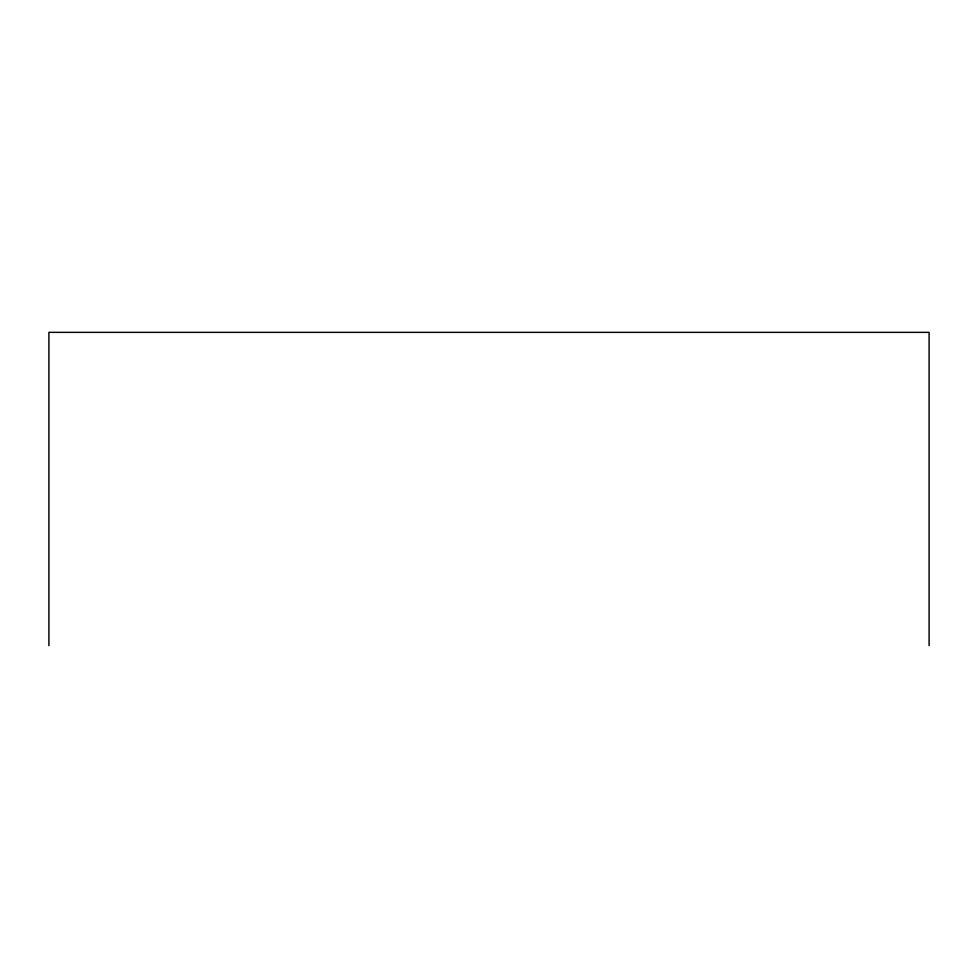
<?xml version="1.0" encoding="UTF-8"?>
<svg xmlns="http://www.w3.org/2000/svg" width="978" height="978" viewBox="0 0 978 978"><rect width="100%" height="100%" fill="white"/><g stroke="black" fill="none" stroke-linecap="round" stroke-linejoin="round"><path stroke-width="1.47" d="M929.1 645.651L929.1 332.349L48.9 332.349L48.9 645.651"/></g></svg>
